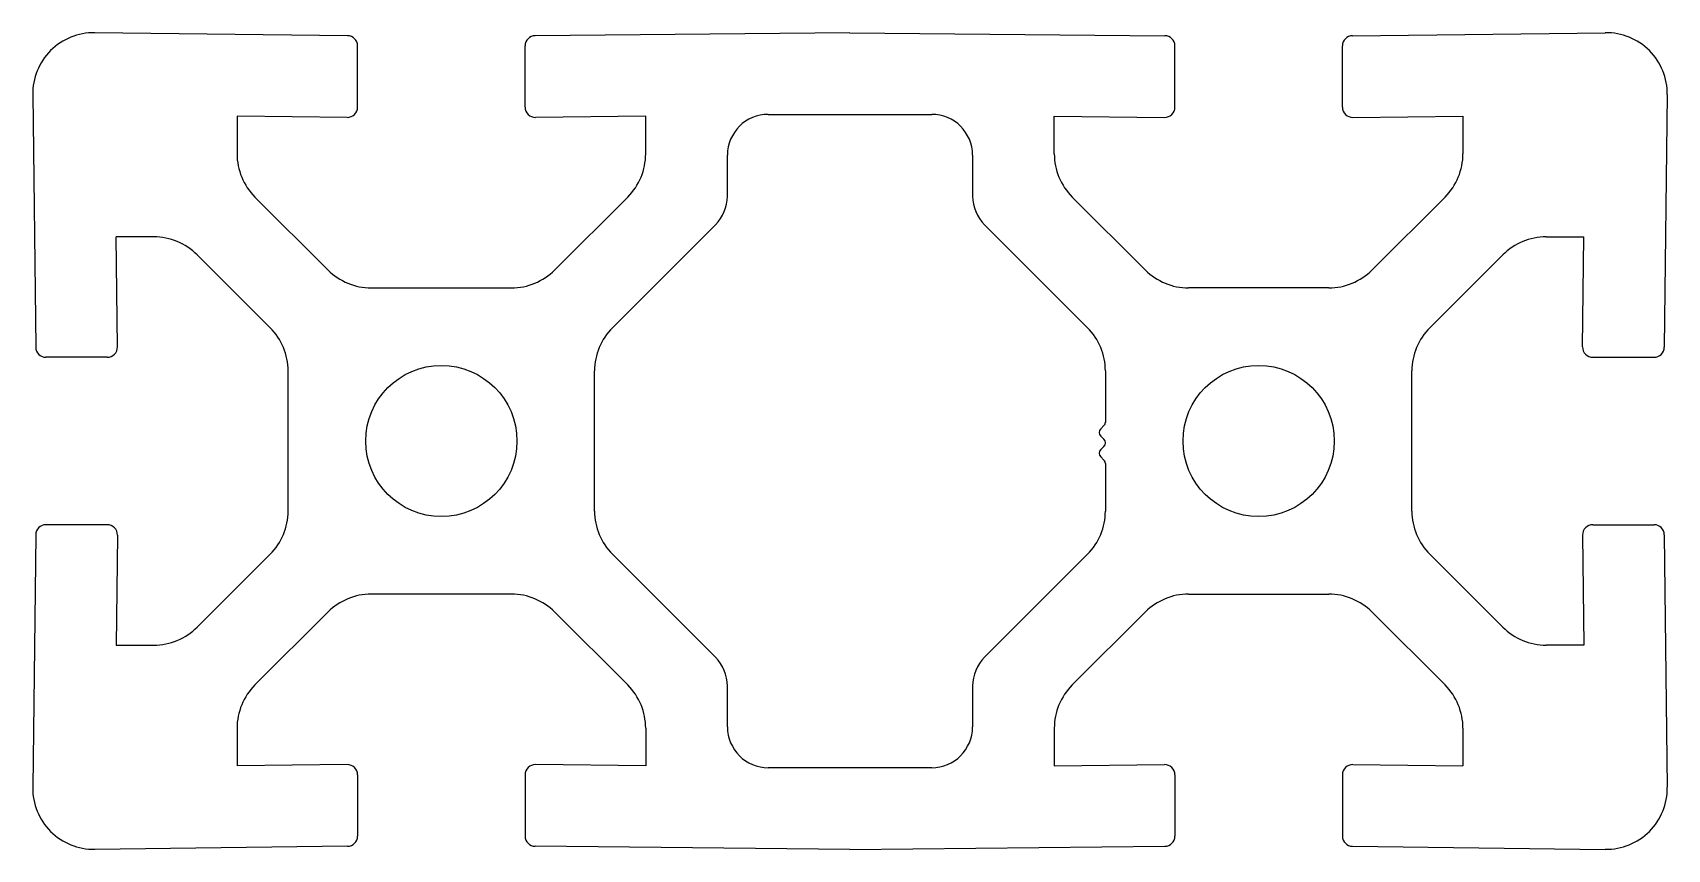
# Model space of a CAD drawing. Extents: x 2518.4 to 2598.4, y 1224.2 to 1264.2.
import ezdxf

# ---------------------------------------------------------------- set-up
doc = ezdxf.new("R2010")
doc.units = 0
doc.layers.get('0').update_dxf_attribs({"linetype": 'CONTINUOUS'})

msp = doc.modelspace()

# ---------------------------------------------------------------- linework, layer by layer
for p, q in [((2533.847, 1264.019), (2521.477, 1264.169)), ((2558.441, 1264.169), (2543.036, 1264.019)), ((2558.441, 1264.169), (2573.846, 1264.019)), ((2583.035, 1264.019), (2595.405, 1264.169)), ((2534.341, 1260.519), (2534.341, 1263.519)), ((2542.541, 1260.519), (2542.541, 1263.519)), ((2574.341, 1260.519), (2574.341, 1263.519)), ((2582.541, 1260.519), (2582.541, 1263.519)), ((2518.441, 1261.133), (2518.591, 1248.763)), ((2598.441, 1261.133), (2598.291, 1248.763)), ((2528.441, 1260.084), (2528.441, 1258.24)), ((2533.835, 1260.019), (2528.441, 1260.084)), ((2548.441, 1260.072), (2543.046, 1260.019)), ((2548.441, 1258.24), (2548.441, 1260.072)), ((2554.441, 1260.169), (2562.441, 1260.169)), ((2568.441, 1258.24), (2568.441, 1260.072)), ((2568.441, 1260.072), (2573.836, 1260.019)), ((2583.047, 1260.019), (2588.441, 1260.084)), ((2588.441, 1260.084), (2588.441, 1258.24)), ((2552.441, 1256.169), (2552.441, 1258.169)), ((2564.441, 1258.169), (2564.441, 1256.169)), ((2529.32, 1256.119), (2532.891, 1252.548)), ((2543.991, 1252.548), (2547.562, 1256.119)), ((2572.891, 1252.548), (2569.32, 1256.119)), ((2587.562, 1256.119), (2583.991, 1252.548)), ((2546.82, 1249.719), (2551.855, 1254.755)), ((2565.027, 1254.755), (2570.062, 1249.719)), ((2522.591, 1248.775), (2522.526, 1254.169)), ((2524.37, 1254.169), (2522.526, 1254.169)), ((2592.512, 1254.169), (2594.356, 1254.169)), ((2594.291, 1248.775), (2594.356, 1254.169)), ((2530.062, 1249.719), (2526.491, 1253.29)), ((2586.82, 1249.719), (2590.391, 1253.29)), ((2535.012, 1251.669), (2541.87, 1251.669)), ((2581.87, 1251.669), (2575.012, 1251.669)), ((2522.091, 1248.269), (2519.091, 1248.269)), ((2594.791, 1248.269), (2597.791, 1248.269)), ((2530.941, 1240.74), (2530.941, 1247.598)), ((2545.941, 1240.74), (2545.941, 1247.598)), ((2570.941, 1247.598), (2570.941, 1245.097)), ((2585.941, 1240.74), (2585.941, 1247.598)), ((2570.868, 1244.921), (2570.712, 1244.765)), ((2570.712, 1244.411), (2570.868, 1244.256)), ((2570.868, 1243.902), (2570.712, 1243.747)), ((2570.712, 1243.393), (2570.868, 1243.238)), ((2570.941, 1243.061), (2570.941, 1240.74)), ((2522.091, 1240.069), (2519.091, 1240.069)), ((2594.791, 1240.069), (2597.791, 1240.069)), ((2518.591, 1239.575), (2518.441, 1227.206)), ((2522.591, 1239.563), (2522.526, 1234.169)), ((2594.291, 1239.563), (2594.356, 1234.169)), ((2598.291, 1239.575), (2598.441, 1227.206)), ((2526.491, 1235.048), (2530.062, 1238.619)), ((2551.855, 1233.583), (2546.82, 1238.619)), ((2570.062, 1238.619), (2565.027, 1233.583)), ((2590.391, 1235.048), (2586.82, 1238.619)), ((2541.87, 1236.669), (2535.012, 1236.669)), ((2575.012, 1236.669), (2581.87, 1236.669)), ((2532.891, 1235.79), (2529.32, 1232.219)), ((2547.562, 1232.219), (2543.991, 1235.79)), ((2569.32, 1232.219), (2572.891, 1235.79)), ((2583.991, 1235.79), (2587.562, 1232.219)), ((2522.526, 1234.169), (2524.37, 1234.169)), ((2594.356, 1234.169), (2592.512, 1234.169)), ((2552.441, 1230.169), (2552.441, 1232.169)), ((2564.441, 1232.169), (2564.441, 1230.169)), ((2528.441, 1230.098), (2528.441, 1228.254)), ((2548.441, 1230.098), (2548.441, 1228.267)), ((2568.441, 1230.098), (2568.441, 1228.267)), ((2588.441, 1230.098), (2588.441, 1228.254)), ((2533.835, 1228.319), (2528.441, 1228.254)), ((2548.441, 1228.267), (2543.046, 1228.319)), ((2562.441, 1228.169), (2554.441, 1228.169)), ((2568.441, 1228.267), (2573.836, 1228.319)), ((2583.047, 1228.319), (2588.441, 1228.254)), ((2534.341, 1227.819), (2534.341, 1224.819)), ((2542.541, 1227.819), (2542.541, 1224.819)), ((2574.341, 1227.819), (2574.341, 1224.819)), ((2582.541, 1227.819), (2582.541, 1224.819)), ((2533.847, 1224.319), (2521.477, 1224.169)), ((2558.441, 1224.169), (2543.036, 1224.319)), ((2558.441, 1224.169), (2573.846, 1224.319)), ((2583.035, 1224.319), (2595.405, 1224.169))]:
    msp.add_line(p, q)
for centre in [(2538.441, 1244.169), (2578.441, 1244.169)]:
    msp.add_circle(centre, 3.7)
for centre, radius, start, end in [((2521.441, 1261.169), 3, 89.30609, 180.69391), ((2533.841, 1263.519), 0.5, 0, 89.30609), ((2543.041, 1263.519), 0.5, 90.55811, 180), ((2573.841, 1263.519), 0.5, 0, 89.44189), ((2583.041, 1263.519), 0.5, 90.69391, 180), ((2595.441, 1261.169), 3, 359.30609, 90.69391), ((2533.841, 1260.519), 0.5, 269.30609, 0), ((2543.041, 1260.519), 0.5, 180, 270.55811), ((2554.441, 1258.169), 2, 90, 180), ((2562.441, 1258.169), 2, 0, 90), ((2573.841, 1260.519), 0.5, 269.44189, 360), ((2583.041, 1260.519), 0.5, 180, 270.69391), ((2531.441, 1258.24), 3, 180, 225), ((2545.441, 1258.24), 3, 315, 360), ((2571.441, 1258.24), 3, 180, 225), ((2585.441, 1258.24), 3, 315, 0), ((2550.441, 1256.169), 2, 315, 360), ((2566.441, 1256.169), 2, 180, 225), ((2524.37, 1251.169), 3, 45, 90), ((2592.512, 1251.169), 3, 90, 135), ((2535.012, 1254.669), 3, 225, 270), ((2541.87, 1254.669), 3, 270, 315), ((2575.012, 1254.669), 3, 225, 270), ((2581.87, 1254.669), 3, 270, 315), ((2527.941, 1247.598), 3, 0, 45), ((2548.941, 1247.598), 3, 135, 180), ((2567.941, 1247.598), 3, 0, 45), ((2588.941, 1247.598), 3, 135, 180), ((2519.091, 1248.769), 0.5, 180.69391, 270), ((2522.091, 1248.769), 0.5, 270, 0.69391), ((2594.791, 1248.769), 0.5, 179.30609, 270), ((2597.791, 1248.769), 0.5, 270, 359.30609), ((2570.691, 1245.097), 0.25, 315, 0), ((2570.889, 1244.588), 0.25, 135, 225), ((2570.691, 1244.079), 0.25, 315, 45), ((2570.889, 1243.57), 0.25, 135, 225), ((2570.691, 1243.061), 0.25, 0, 45), ((2519.091, 1239.569), 0.5, 90, 179.30609), ((2522.091, 1239.569), 0.5, 359.30609, 90), ((2527.941, 1240.74), 3, 315, 360), ((2548.941, 1240.74), 3, 180, 225), ((2567.941, 1240.74), 3, 315, 0), ((2588.941, 1240.74), 3, 180, 225), ((2594.791, 1239.569), 0.5, 90, 180.69391), ((2597.791, 1239.569), 0.5, 0.69391, 90), ((2535.012, 1233.669), 3, 90, 135), ((2541.87, 1233.669), 3, 45, 90), ((2575.012, 1233.669), 3, 90, 135), ((2581.87, 1233.669), 3, 45, 90), ((2524.37, 1237.169), 3, 270, 315), ((2592.512, 1237.169), 3, 225, 270), ((2550.441, 1232.169), 2, 0, 45), ((2566.441, 1232.169), 2, 135, 180), ((2531.441, 1230.098), 3, 135, 180), ((2545.441, 1230.098), 3, 0, 45), ((2571.441, 1230.098), 3, 135, 180), ((2585.441, 1230.098), 3, 0, 45), ((2554.441, 1230.169), 2, 180, 270), ((2562.441, 1230.169), 2, 270, 360), ((2533.841, 1227.819), 0.5, 0, 90.69391), ((2543.041, 1227.819), 0.5, 89.44189, 180), ((2573.841, 1227.819), 0.5, 0, 90.55811), ((2583.041, 1227.819), 0.5, 89.30609, 180), ((2521.441, 1227.169), 3, 179.30609, 270.69391), ((2595.441, 1227.169), 3, 269.30609, 0.69391), ((2533.841, 1224.819), 0.5, 270.69391, 0), ((2543.041, 1224.819), 0.5, 180, 269.44189), ((2573.841, 1224.819), 0.5, 270.55811, 360), ((2583.041, 1224.819), 0.5, 180, 269.30609)]:
    msp.add_arc(centre, radius, start, end)

doc.saveas('drawing.dxf')
